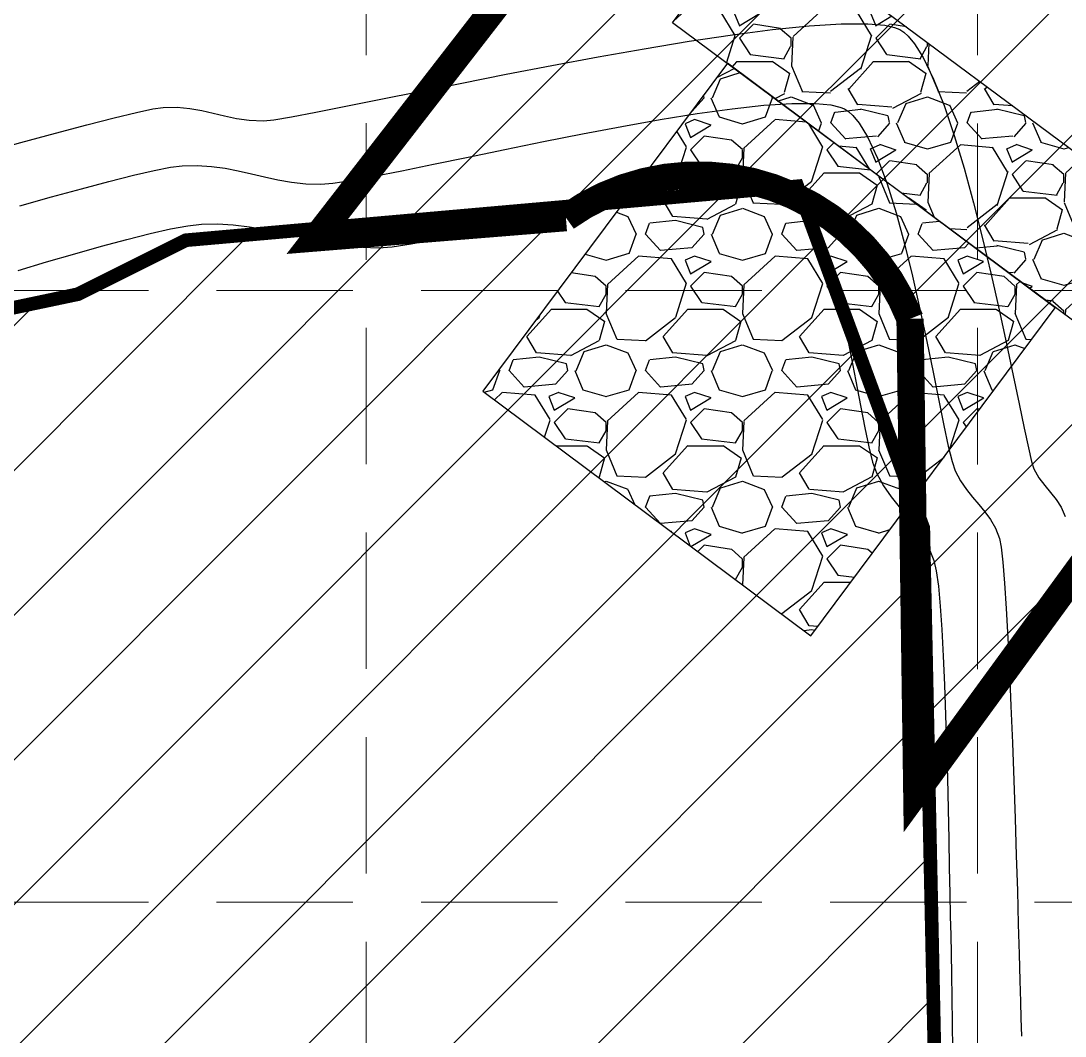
# Model space of a CAD drawing. Extents: x 2138193 to 2139991, y 332071 to 334944.
# Drawn here: x 2139335.3 to 2139411.9, y 332914.8 to 332989.2 of the extents above; entities that cross this region are included whole.
import ezdxf

# ---------------------------------------------------------------- set-up
doc = ezdxf.new("R2010")
doc.units = 0
doc.header["$LTSCALE"] = 100
doc.header["$MEASUREMENT"] = 0
doc.linetypes.add('DASHED', pattern=[0.75, 0.5, -0.25])
doc.linetypes.add('HIDDEN', pattern=[0.375, 0.25, -0.125])
for name, color, linetype in [('CONTOURS', 35, 'Continuous'), ('GRID', 254, 'DASHED'), ('STORM', 5, 'Continuous'), ('V-PROP-SUBD-N', 7, 'Continuous')]:
    doc.layers.add(name, color=color, linetype=linetype)
pattern_1 = [(45, (0, 0), (-5.303300858899106, 5.303300858899107), [])]

msp = doc.modelspace()

# ---------------------------------------------------------------- hatches: boundary and pattern name
at = {"layer": 'CONTOURS', "ltscale": 10}
h = msp.add_hatch(dxfattribs=at)
h.set_pattern_fill('ANSI31', color=5, scale=60, style=0)
h.set_pattern_definition(pattern_1)
h.paths.add_polyline_path([(2138483.546160111, 332606.2740493599), (2138656.140052903, 332606.2740493599), (2138921.264482902, 332760.8706732228), (2139372.471049562, 332785.9219287917), (2139377.748317752, 332780.6479753673), (2139409.411939294, 332807.0177192923), (2139404.134671104, 332828.1135155923), (2139401.496037009, 332952.0512992817), (2139392.260811476, 332977.1025548506), (2139347.404019459, 332973.1470955816), (2139339.488117175, 332969.1916305132), (2139182.489332715, 332936.2294564062), (2139043.960999322, 332917.7706368185), (2138914.667891463, 332903.2672764998), (2138844.744069344, 332879.534509287), (2138820.996350087, 332862.3941780554), (2138795.929319984, 332796.4698240421), (2138748.301847437, 332763.2789477164)])
at = {"layer": 'STORM', "ltscale": 10}
h = msp.add_hatch(dxfattribs=at)
h.set_pattern_fill('ANSI31', color=5, scale=60, style=0)
h.set_pattern_definition(pattern_1)
edge = h.paths.add_edge_path()
edge.add_line((2139356.965826118, 332973.3204316352), (2139375.279783678, 332974.804409557))
edge.add_arc((2139385.006382235, 332961.2446239621), 16.68755538930669, 21.58813019233969, 125.6523326361756, ccw=False)
edge.add_line((2139400.523351159, 332967.3845083495), (2139401.018320638, 332932.7582930489))
edge.add_line((2139401.018320638, 332932.7582930489), (2139515.82964714, 333090.0374339864))
edge.add_line((2139515.82964714, 333090.0374339864), (2139606.359574619, 333222.6863128044))
edge.add_arc((2139283.650626785, 333424.6481551938), 380.6962710527857, 327.9603173162679, 359.3774713305517)
edge.add_line((2139664.324427076, 333420.5119049816), (2139666.132974267, 333696.220639291))
edge.add_arc((2139640.27881344, 333697.586581221), 25.89021879843057, 356.9757281181566, 542.5074711574969)
edge.add_line((2139614.413383872, 333696.4538929724), (2139614.551935102, 333633.0225636208))
edge.add_line((2139614.551935102, 333633.0225636208), (2139608.34081108, 333600.4349713493))
edge.add_line((2139608.34081108, 333600.4349713493), (2139610.577006409, 333422.9933484996))
edge.add_arc((2139337.367110066, 333395.6492404335), 274.5748490040328, -35.58268498052638, 5.715393340048308, ccw=False)
edge.add_line((2139560.672421753, 333235.8803902849), (2139356.965826118, 332973.3204316352))
at = {"layer": 'STORM'}
h = msp.add_hatch(dxfattribs=at)
h.set_pattern_fill('GRAVEL', color=1, scale=10, style=0)
h.set_pattern_definition([(228.0128, (2144378.939629019, 328011.695418919), (-79.99998232158161, -90.00001341607246), [1.34536, -133.19088]), (184.9697, (2144378.039629019, 328010.695418919), (120.0000105151764, 9.99991307007052), [2.30868, -228.55925]), (132.5104, (2144375.739629019, 328010.495418919), (99.99990718346811, -110.000086738712), [1.62788, -161.16032]), (267.2737, (2144371.839629019, 328007.995418919), (9.999960177271904, 200.0000029497347), [2.10238, -208.13558]), (292.8337, (2144371.739629019, 328005.895418919), (-50.0000990543714, 119.9999641177778), [2.06155, -204.09373]), (357.2737, (2144372.539629019, 328003.995418919), (-200.0000029497347, 9.999960177271914), [2.10238, -208.13558]), (37.6942, (2144374.639629019, 328003.895418919), (-130.0000734561798, -99.9999040516053), [2.78029, -275.24849]), (72.2553, (2144376.839629019, 328005.5954189191), (70.00010762705409, 219.9999623123919), [2.62488, -259.86321]), (121.4296, (2144377.639629019, 328008.0954189191), (-80.00008234176364, 129.9999503649257), [2.1095, -208.84073]), (175.2364, (2144376.539629019, 328009.895418919), (110.0000094631959, -9.999915326612605), [2.408319999999997, -118.0076299999999]), (222.3974, (2144374.139629019, 328010.0954189191), (-120.0000735107323, -109.9999208201412), [3.11448, -308.33375]), (138.8141, (2144381.739629019, 328007.895418919), (-70.00002946805715, 59.99997313342756), [1.06301, -105.23844]), (171.4692, (2144380.939629019, 328008.5954189191), (129.9999828481513, -20.0000791003979), [2.022369999999997, -200.2151099999998]), (225, (2144378.939629019, 328008.895418919), (-1.110223024625157e-15, -10.00000309448952), [1.41421, -12.72792]), (203.1986, (2144378.239629019, 328010.0954189191), (49.99999730667075, 20.00001325264854), [0.76158, -75.39614999999999]), (291.8014, (2144377.539629019, 328009.795418919), (-9.999999105006488, 30.0000027301077), [1.07703, -52.77462]), (30.9638, (2144377.939629019, 328008.795418919), (29.99998022287998, 20.00002483540733), [1.749289999999998, -56.56022999999995]), (161.5651, (2144379.439629019, 328009.695418919), (20.00000434592962, -9.999984032227077), [1.26491, -30.35787]), (16.38950000000001, (2144371.739629019, 328009.795418919), (100.0000219841196, 29.9999270981797), [1.772, -175.42845]), (70.3462, (2144373.439629019, 328010.295418919), (-39.99995247371746, -110.0000213560622), [1.48661, -147.17408]), (293.1986, (2144379.439629019, 328011.695418919), (-20.00001325264854, 49.99999730667075), [1.52315, -74.63458]), (343.6105, (2144380.039629019, 328010.295418919), (-100.0000219841196, 29.99992709817974), [1.771999999999998, -175.4284499999998]), (339.444, (2144371.739629019, 328003.5954189191), (-50.00001844542423, 19.99995996421584), [1.7088, -83.73124000000001]), (294.7751, (2144373.339629019, 328002.995418919), (-49.9999218924517, 110.0000342183912), [1.431779999999998, -141.7464299999998]), (66.80140000000002, (2144379.539629019, 328001.695418919), (20.00001325264855, 49.99999730667075), [1.52315, -74.63458]), (17.35400000000001, (2144380.139629019, 328003.0954189191), (-130.0000201909683, -39.99994502259118), [1.67631, -165.9542399999999]), (69.444, (2144374.639629019, 328001.695418919), (-19.99995996421587, -50.00001844542422), [0.8544, -84.58563999999998]), (101.3098999999999, (2144378.939629019, 328001.695418919), (-9.999976321616053, 40.00000752230952), [0.5098999999999996, -50.48028999999997]), (165.9638, (2144378.839629019, 328002.195418919), (30.00000545989739, -9.999980573612458), [2.06155, -39.1695]), (186.009, (2144376.839629019, 328002.695418919), (99.9999975090604, 9.999993174818414), [1.9105, -189.13923]), (303.6901, (2144377.939629019, 328007.895418919), (-10.00001334507191, 19.9999955777116), [1.44222, -34.61329]), (353.1572, (2144378.739629019, 328006.695418919), (169.9999936547855, -20.00007997924761), [2.51794, -249.27563]), (60.94540000000001, (2144381.239629019, 328006.395418919), (-40.00000027199279, -70.00000384569687), [1.02956, -101.92674]), (90, (2144381.739629019, 328007.295418919), (-9.999999999999998, 10), [0.6, -9.399999999999999]), (120.2564, (2144376.639629019, 328002.995418919), (39.99994886802694, -70.00002455854734), [1.38924, -137.5352]), (48.01279999999999, (2144375.939629019, 328004.195418919), (79.9999823215816, 90.00001341607248), [2.69072, -131.84552]), (0, (2144377.739629019, 328006.195418919), (10, 10), [2.6, -7.4]), (325.3048, (2144380.339629019, 328006.195418919), (-99.99994258987526, 70.00008609594458), [1.58114, -156.53274]), (254.0546, (2144381.639629019, 328005.295418919), (-9.999998892963811, -40.00000126652151), [1.45602, -71.34508]), (207.646, (2144381.239629019, 328003.895418919), (-189.9999580717959, -100.0000771316918), [2.37065, -234.69474]), (175.4261, (2144379.139629019, 328002.795418919), (-130.0000055831214, 9.99994801161084), [2.507989999999997, -248.2907399999998])])
h.paths.add_polyline_path([(2139383.092885711, 332989.0802623158), (2139389.054357414, 332997.1090140956), (2139421.169364533, 332973.2631272852), (2139415.20789283, 332965.2343755055)])
h = msp.add_hatch(dxfattribs=at)
h.set_pattern_fill('GRAVEL', color=1, scale=10, style=0)
h.set_pattern_definition([(228.0128, (2139395.359103961, 332973.5213782236), (-79.99998232158161, -90.00001341607246), [1.34536, -133.19088]), (184.9697, (2139394.459103961, 332972.5213782236), (120.0000105151764, 9.99991307007052), [2.30868, -228.55925]), (132.5104, (2139392.159103961, 332972.3213782236), (99.99990718346811, -110.000086738712), [1.62788, -161.16032]), (267.2737, (2139388.259103961, 332969.8213782236), (9.999960177271904, 200.0000029497347), [2.10238, -208.13558]), (292.8337, (2139388.159103961, 332967.7213782236), (-50.0000990543714, 119.9999641177778), [2.06155, -204.09373]), (357.2737, (2139388.959103961, 332965.8213782236), (-200.0000029497347, 9.999960177271914), [2.10238, -208.13558]), (37.6942, (2139391.059103961, 332965.7213782236), (-130.0000734561798, -99.9999040516053), [2.78029, -275.24849]), (72.2553, (2139393.259103961, 332967.4213782236), (70.00010762705409, 219.9999623123919), [2.62488, -259.86321]), (121.4296, (2139394.059103961, 332969.9213782236), (-80.00008234176364, 129.9999503649257), [2.1095, -208.84073]), (175.2364, (2139392.959103961, 332971.7213782236), (110.0000094631959, -9.999915326612605), [2.408319999999998, -118.0076299999999]), (222.3974, (2139390.559103961, 332971.9213782236), (-120.0000735107323, -109.9999208201412), [3.11448, -308.33375]), (138.8141, (2139398.159103961, 332969.7213782236), (-70.00002946805715, 59.99997313342756), [1.06301, -105.23844]), (171.4692, (2139397.359103961, 332970.4213782236), (129.9999828481513, -20.0000791003979), [2.022369999999998, -200.2151099999999]), (225, (2139395.359103961, 332970.7213782236), (-1.110223024625157e-15, -10.00000309448952), [1.41421, -12.72792]), (203.1986, (2139394.659103961, 332971.9213782236), (49.99999730667075, 20.00001325264854), [0.76158, -75.39614999999999]), (291.8014, (2139393.959103961, 332971.6213782236), (-9.999999105006488, 30.0000027301077), [1.07703, -52.77462]), (30.9638, (2139394.359103961, 332970.6213782236), (29.99998022287998, 20.00002483540733), [1.749289999999999, -56.56022999999997]), (161.5651, (2139395.859103961, 332971.5213782236), (20.00000434592962, -9.999984032227077), [1.26491, -30.35787]), (16.38950000000001, (2139388.159103961, 332971.6213782236), (100.0000219841196, 29.9999270981797), [1.772, -175.42845]), (70.3462, (2139389.859103961, 332972.1213782236), (-39.99995247371746, -110.0000213560622), [1.48661, -147.17408]), (293.1986, (2139395.859103961, 332973.5213782236), (-20.00001325264854, 49.99999730667075), [1.52315, -74.63458]), (343.6105, (2139396.459103961, 332972.1213782236), (-100.0000219841196, 29.99992709817974), [1.771999999999999, -175.4284499999999]), (339.444, (2139388.159103961, 332965.4213782236), (-50.00001844542423, 19.99995996421584), [1.7088, -83.73124000000001]), (294.7751, (2139389.759103961, 332964.8213782236), (-49.9999218924517, 110.0000342183912), [1.431779999999999, -141.7464299999999]), (66.80140000000002, (2139395.959103961, 332963.5213782236), (20.00001325264855, 49.99999730667075), [1.52315, -74.63458]), (17.35400000000001, (2139396.559103961, 332964.9213782236), (-130.0000201909683, -39.99994502259118), [1.67631, -165.9542399999999]), (69.444, (2139391.059103961, 332963.5213782236), (-19.99995996421587, -50.00001844542422), [0.8544, -84.58563999999998]), (101.3098999999999, (2139395.359103961, 332963.5213782236), (-9.999976321616053, 40.00000752230952), [0.5098999999999998, -50.48028999999998]), (165.9638, (2139395.259103961, 332964.0213782236), (30.00000545989739, -9.999980573612458), [2.06155, -39.1695]), (186.009, (2139393.259103961, 332964.5213782236), (99.9999975090604, 9.999993174818414), [1.9105, -189.13923]), (303.6901, (2139394.359103961, 332969.7213782236), (-10.00001334507191, 19.9999955777116), [1.44222, -34.61329]), (353.1572, (2139395.159103961, 332968.5213782236), (169.9999936547855, -20.00007997924761), [2.51794, -249.27563]), (60.94540000000001, (2139397.659103961, 332968.2213782236), (-40.00000027199279, -70.00000384569687), [1.02956, -101.92674]), (90, (2139398.159103961, 332969.1213782236), (-9.999999999999998, 10), [0.6, -9.399999999999999]), (120.2564, (2139393.059103961, 332964.8213782236), (39.99994886802694, -70.00002455854734), [1.38924, -137.5352]), (48.01279999999999, (2139392.359103961, 332966.0213782236), (79.9999823215816, 90.00001341607248), [2.69072, -131.84552]), (0, (2139394.159103961, 332968.0213782236), (10, 10), [2.6, -7.4]), (325.3048, (2139396.759103961, 332968.0213782236), (-99.99994258987526, 70.00008609594458), [1.58114, -156.53274]), (254.0546, (2139398.059103961, 332967.1213782236), (-9.999998892963811, -40.00000126652151), [1.45602, -71.34508]), (207.646, (2139397.659103961, 332965.7213782236), (-189.9999580717959, -100.0000771316918), [2.37065, -234.69474]), (175.4261, (2139395.559103961, 332964.6213782236), (-130.0000055831214, 9.99994801161084), [2.507989999999998, -248.2907399999998])])
h.paths.add_polyline_path([(2139393.243787549, 332944.1404738752), (2139411.175806941, 332968.1913092148), (2139387.124971601, 332986.1233286064), (2139369.192952209, 332962.0724932668)])

# ---------------------------------------------------------------- linework, layer by layer
at = {"layer": 'CONTOURS', "extrusion": (0.06295023192328086, -0.9980166673461949, 0), "elevation": -197653.1524537681}
msp.add_lwpolyline([(2156111.721623718, 546), (2156114.077588787, 546)], dxfattribs=at)
at = {"layer": 'CONTOURS'}
for points, elevation in [([(2139395.474346044, 332989.0217396439), (2139397.431762057, 332989.0229718566)], 546), ([(2139397.431762057, 332989.0229718566), (2139398.672092471, 332988.9053081284)], 546), ([(2139400.856256515, 332987.5517909885), (2139401.481369148, 332986.5533660664)], 546), ([(2139377.646539024, 332986.5900421467), (2139381.029459116, 332987.189032878)], 546), ([(2139370.886891752, 332985.3114510341), (2139374.244844251, 332985.9578548766)], 546), ([(2139361.700657411, 332983.4767397316), (2139364.55228138, 332984.0519134955)], 546), ([(2139346.762534741, 332982.9015041677), (2139347.695654029, 332982.8146776514)], 546), ([(2139391.864774591, 332983.1811413976), (2139393.596926893, 332983.1806459643)], 545), ([(2139395.365154841, 332982.910753248), (2139395.711110884, 332982.7695385725)], 545), ([(2139343.777196634, 332982.5134933631), (2139344.991991358, 332982.7767219832)], 546), ([(2139348.564632951, 332982.6591720959), (2139349.4024031, 332982.4651178121)], 546), ([(2139350.241896071, 332982.2626451106), (2139351.116043457, 332982.0818843021)], 546), ([(2139353.857431883, 332981.9828772524), (2139355.158713809, 332982.1973580535)], 546), ([(2139355.158713809, 332982.1973580535), (2139356.941356674, 332982.5304820444)], 546), ([(2139395.711110884, 332982.7695385725), (2139395.855343077, 332982.6874835674)], 545), ([(2139396.016079464, 332982.574222545), (2139396.334038194, 332982.2886086317)], 545), ([(2139396.334038194, 332982.2886086317), (2139396.8020046, 332981.7207271046)], 545), ([(2139379.378409049, 332981.4866831948), (2139382.202109523, 332981.9881726943)], 545), ([(2139335.302657438, 332980.3065439985), (2139337.850689721, 332980.9963607918)], 546), ([(2139403.762261197, 332980.8329804338), (2139404.484944202, 332978.4328764895)], 546), ([(2139370.809560759, 332979.7999900324), (2139373.627038716, 332980.3734938067)], 545), ([(2139365.566499025, 332978.7146546084), (2139368.104348878, 332979.2406776139)], 545), ([(2139398.138173019, 332979.1518852361), (2139398.834122139, 332977.2733095929)], 545), ([(2139345.07503128, 332978.2577535171), (2139346.285785112, 332978.4980010827)], 545), ([(2139347.141617209, 332978.6104818265), (2139348.23766, 332978.6319858356)], 545), ([(2139348.23766, 332978.6319858356), (2139349.278447966, 332978.5625569285)], 545), ([(2139361.213269206, 332977.8388690646), (2139363.25110715, 332978.2410190729)], 545), ([(2139363.25110715, 332978.2410190729), (2139365.566499025, 332978.7146546084)], 545), ([(2139341.764081125, 332977.455005516), (2139343.553186392, 332977.9050010285)], 545), ([(2139358.190638917, 332977.3254178575), (2139359.508081145, 332977.5273026404)], 545), ([(2139337.55941217, 332976.3243330156), (2139339.751546158, 332976.9230288787)], 545), ([(2139356.207150963, 332977.293573384), (2139357.316038475, 332977.2523127729)], 545), ([(2139357.316038475, 332977.2523127729), (2139358.190638917, 332977.3254178575)], 545), ([(2139386.164405874, 332977.1659645087), (2139388.044497292, 332977.3226255348)], 544), ([(2139390.68977333, 332977.2383801671), (2139391.316314806, 332977.0873200481)], 544), ([(2139335.231509838, 332975.6741798256), (2139337.55941217, 332976.3243330156)], 545), ([(2139376.937115069, 332975.5954420806), (2139379.391873114, 332976.084704199)], 544), ([(2139392.668219329, 332975.9996052884), (2139393.200523548, 332975.1417521035)], 544), ([(2139374.473819649, 332975.0792174856), (2139376.937115069, 332975.5954420806)], 544), ([(2139399.494982699, 332975.1595599402), (2139400.119199819, 332972.8795447327)], 545), ([(2139405.180793616, 332975.890351052), (2139405.844993593, 332973.2679438455)], 546), ([(2139343.08098054, 332973.2032249536), (2139344.77971785, 332973.6313991993)], 544), ([(2139346.282977665, 332973.9726697101), (2139347.552716514, 332974.2112721839)], 544), ([(2139349.713861423, 332974.3534958365), (2139350.884448216, 332974.2808191326)], 544), ([(2139352.061254859, 332974.1330166742), (2139353.242884905, 332973.9296929287)], 544), ([(2139354.42794191, 332973.6904523636), (2139355.615029427, 332973.4348994464)], 544), ([(2139367.57322627, 332973.5935200272), (2139369.737823537, 332974.0557813403)], 544), ([(2139341.224809207, 332972.7039112751), (2139343.08098054, 332973.2032249536)], 544), ([(2139357.989710216, 332972.9532744253), (2139359.174510597, 332972.7664112563)], 544), ([(2139365.61629848, 332973.194196712), (2139367.57322627, 332973.5935200272)], 544), ([(2139405.844993593, 332973.2679438455), (2139406.472728279, 332970.6281945942)], 546), ([(2139337.192338354, 332971.5549228288), (2139339.249247321, 332972.1492224662)], 544), ([(2139339.249247321, 332972.1492224662), (2139341.224809207, 332972.7039112751)], 544), ([(2139360.355755707, 332972.641653605), (2139361.532049101, 332972.5986059388)], 544), ([(2139394.375434283, 332972.2333404172), (2139394.887926309, 332970.4796586812)], 544), ([(2139406.472728279, 332970.6281945942), (2139407.059181826, 332968.0336430221)], 546), ([(2139401.251484224, 332968.0963514698), (2139401.756441751, 332965.7309903229)], 545), ([(2139407.059181826, 332968.0336430221), (2139407.599538383, 332965.5468288535)], 546), ([(2139396.179407726, 332964.713496939), (2139396.542864064, 332962.8155116905)], 544), ([(2139408.522697126, 332961.1465716232), (2139408.895867612, 332959.3582080099)], 546), ([(2139397.196149888, 332959.4020377103), (2139397.494955827, 332958.0020134849)], 544), ([(2139408.895867612, 332959.3582080099), (2139409.203677708, 332957.9277406966)], 546), ([(2139403.332093524, 332958.0523129002), (2139403.607187489, 332956.9228776071)], 545), ([(2139409.203677708, 332957.9277406966), (2139409.441311562, 332956.9177094075)], 546), ([(2139397.781188082, 332956.8834407732), (2139398.059334883, 332956.1040518285)], 544), ([(2139409.441311562, 332956.9177094075), (2139409.603953327, 332956.3906538668)], 546), ([(2139409.982585126, 332955.7170789698), (2139410.399864466, 332955.1574812771)], 546), ([(2139405.568003191, 332953.7829414684), (2139406.009792325, 332953.2484867408)], 545), ([(2139406.42135014, 332952.6767440542), (2139406.786021104, 332952.0327398059)], 545), ([(2139401.413191418, 332951.4798553089), (2139401.885466679, 332950.6458232499)], 544), ([(2139407.578512922, 332946.1489252004), (2139407.696775243, 332943.9838540035)], 545), ([(2139407.696775243, 332943.9838540035), (2139407.81179028, 332941.5820276014)], 545), ([(2139407.81179028, 332941.5820276014), (2139407.922850087, 332939.0014538713)], 545), ([(2139403.05198261, 332940.5610376961), (2139403.131329205, 332938.3347731282)], 544), ([(2139407.922850087, 332939.0014538713), (2139408.029246722, 332936.3001406902)], 545), ([(2139403.200127708, 332936.0389584196), (2139403.259787817, 332933.7233285392)], 544), ([(2139408.225218695, 332930.7673274842), (2139408.313378144, 332928.0518432135)], 545), ([(2139403.357331648, 332929.2315631375), (2139403.398034768, 332927.1548975538)], 544), ([(2139408.313378144, 332928.0518432135), (2139408.394042642, 332925.4476510005)], 545), ([(2139403.435238289, 332925.2573566732), (2139403.470351909, 332923.5886754644)], 544), ([(2139403.470351909, 332923.5886754644), (2139403.504785328, 332922.1985888963)], 544), ([(2139403.537705188, 332920.8539095916), (2139403.567528681, 332919.3097491722)], 544), ([(2139403.594541325, 332917.5982911057), (2139403.619028641, 332915.751718859)], 544), ([(2139403.619028641, 332915.751718859), (2139403.641276149, 332913.8022158995)], 544)]:
    msp.add_lwpolyline(points, dxfattribs=dict(at, elevation=elevation))
at = {"layer": 'CONTOURS', "extrusion": (0.1489482641925874, -0.9888449901749087, 0), "elevation": -10615.67182578141}
msp.add_lwpolyline([(2165117.423106493, 546), (2165120.616549254, 546)], dxfattribs=at)
at = {"layer": 'CONTOURS', "extrusion": (0.1295188184260125, -0.9915769640696227, 0), "elevation": -53092.50011627638}
msp.add_lwpolyline([(2164495.590923284, 546), (2164498.567489345, 546)], dxfattribs=at)
at = {"layer": 'CONTOURS', "extrusion": (0.1024916191928677, -0.9947338679240917, 0), "elevation": -111965.4447719469}
msp.add_lwpolyline([(2162252.668262671, 546), (2162255.365116509, 546)], dxfattribs=at)
at = {"layer": 'CONTOURS', "extrusion": (-0.2220829304208071, -0.9750277801251137, 0), "elevation": -799797.3595855555}
msp.add_lwpolyline([(2012021.986164492, 546), (2012022.723894635, 546)], dxfattribs=at)
at = {"layer": 'CONTOURS', "extrusion": (-0.3689356726215232, -0.9294549313803786, 0), "elevation": -1098798.781326416}
msp.add_lwpolyline([(1865623.889218831, 546), (1865624.289010565, 546)], dxfattribs=at)
at = {"layer": 'CONTOURS', "extrusion": (0.4912944238259588, 0.8709935643376013, 0), "elevation": 1341106.096239386}
msp.add_lwpolyline([(-1699807.985691369, 546), (-1699808.160100047, 546)], dxfattribs=at)
at = {"layer": 'CONTOURS', "extrusion": (-0.5760130417162015, -0.8174405028947671, 0), "elevation": -1504520.546099897}
msp.add_lwpolyline([(1557026.418811325, 546), (1557026.610766367, 546)], dxfattribs=at)
at = {"layer": 'CONTOURS', "extrusion": (-0.6672981763102254, -0.7447906711909378, 0), "elevation": -1675624.418551839}
msp.add_lwpolyline([(1371202.664898279, 546), (1371203.086381709, 546)], dxfattribs=at)
at = {"layer": 'CONTOURS', "extrusion": (0.1633937797011251, -0.9865609321045409, 0), "elevation": 21049.40103306179}
msp.add_lwpolyline([(2165037.777958092, 546), (2165041.124561786, 546)], dxfattribs=at)
at = {"layer": 'CONTOURS', "extrusion": (0.7682412886571829, 0.6401603880297119, 0), "elevation": 1856741.511128369}
msp.add_lwpolyline([(-1113744.161377583, 546), (-1113744.896397559, 546)], dxfattribs=at)
at = {"layer": 'CONTOURS', "extrusion": (0.1827162274007762, -0.9831656931791447, 0), "elevation": 63518.02094301477}
msp.add_lwpolyline([(2164201.300398584, 546), (2164204.760339056, 546)], dxfattribs=at)
at = {"layer": 'CONTOURS', "extrusion": (0.8998817173819257, 0.4361340329781156, 0), "elevation": 2070435.04767093}
msp.add_lwpolyline([(-633417.2847207376, 546), (-633419.060066418, 546)], dxfattribs=at)
at = {"layer": 'CONTOURS', "extrusion": (0.1935920507038141, -0.9810821157804744, 0), "elevation": 87479.26332721085}
msp.add_lwpolyline([(2163358.511054355, 546), (2163361.825448963, 546)], dxfattribs=at)
at = {"layer": 'CONTOURS', "extrusion": (0.1965178529289617, -0.9805002465477461, 0), "elevation": 93932.38344901631}
msp.add_lwpolyline([(2163084.781909027, 546), (2163087.926137811, 546)], dxfattribs=at)
at = {"layer": 'CONTOURS', "extrusion": (0.929991778626521, 0.3675803200486665, 0), "elevation": 2112025.225548277}
msp.add_lwpolyline([(-476728.8945798245, 546), (-476730.9673312508, 546)], dxfattribs=at)
at = {"layer": 'CONTOURS', "extrusion": (0.1506208814173036, -0.9885915992365475, 0), "elevation": -6953.947408378997}
msp.add_lwpolyline([(2165092.646278081, 546), (2165093.395173919, 546)], dxfattribs=at)
at = {"layer": 'CONTOURS', "extrusion": (0.01163087217820655, -0.9999323591185428, 0), "elevation": -308077.9095072982}
msp.add_lwpolyline([(2143073.906537967, 546), (2143074.936798904, 546)], dxfattribs=at)
at = {"layer": 'CONTOURS', "extrusion": (-0.1761537135443413, -0.9843626715822469, 0), "elevation": -704629.8941990556}
msp.add_lwpolyline([(2047237.853785408, 546), (2047238.736568702, 546)], dxfattribs=at)
at = {"layer": 'CONTOURS', "extrusion": (0.1928964899033263, -0.9812191111994182, 0), "elevation": 85945.62203349394}
msp.add_lwpolyline([(2163409.077865415, 546), (2163411.321489521, 546)], dxfattribs=at)
at = {"layer": 'CONTOURS', "extrusion": (0.1968192017889537, -0.9804398001953814, 0), "elevation": 94597.20885818434}
msp.add_lwpolyline([(2163050.291595644, 546), (2163052.900439028, 546)], dxfattribs=at)
at = {"layer": 'CONTOURS', "extrusion": (0.1096965095394483, -0.9939651280577513, 0), "elevation": -96289.93896369054}
msp.add_lwpolyline([(2163003.589945354, 545), (2163005.93817605, 545)], dxfattribs=at)
at = {"layer": 'CONTOURS', "extrusion": (0.06686644461563465, -0.997761934824367, 0), "elevation": -189184.415442524}
msp.add_lwpolyline([(2156867.102508673, 545), (2156869.167784735, 545)], dxfattribs=at)
at = {"layer": 'CONTOURS', "extrusion": (-0.1010974938329996, -0.9948765233639231, 0), "elevation": -547564.4800713938}
msp.add_lwpolyline([(2094768.698765817, 545), (2094769.816669626, 545)], dxfattribs=at)
at = {"layer": 'CONTOURS', "extrusion": (-0.2325641214256016, -0.9725810657346451, 0), "elevation": -821399.4776910578}
msp.add_lwpolyline([(2003294.871633932, 545), (2003295.546180986, 545)], dxfattribs=at)
at = {"layer": 'CONTOURS', "extrusion": (0.9469891774478125, 0.3212654631246807, 0), "elevation": 2132967.450571587}
msp.add_lwpolyline([(-371984.9773404642, 546), (-371987.2953634991, 546)], dxfattribs=at)
at = {"layer": 'CONTOURS', "extrusion": (0.2484593728032627, -0.9686423179204021, 0), "elevation": 208999.0374379784}
msp.add_lwpolyline([(2154987.802737874, 546), (2154989.8616197, 546)], dxfattribs=at)
at = {"layer": 'CONTOURS', "extrusion": (0.2357791024876049, -0.971806675646005, 0), "elevation": 180817.9262136287}
msp.add_lwpolyline([(2157537.202203823, 546), (2157538.88235696, 546)], dxfattribs=at)
at = {"layer": 'CONTOURS', "extrusion": (-0.2344615856968527, -0.9721253853451814, 0), "elevation": -825295.9604628866}
msp.add_lwpolyline([(2001644.265418329, 546), (2001645.128982826, 546)], dxfattribs=at)
at = {"layer": 'CONTOURS', "extrusion": (-0.1356300412347143, -0.9907595530272063, 0), "elevation": -620065.4586982662}
msp.add_lwpolyline([(2074420.182003081, 546), (2074421.132519674, 546)], dxfattribs=at)
at = {"layer": 'CONTOURS', "extrusion": (0.1596899716691847, -0.9871672163054722, 0), "elevation": 12928.98090012732}
msp.add_lwpolyline([(2165101.857327575, 545), (2165104.60821182, 545)], dxfattribs=at)
at = {"layer": 'CONTOURS', "extrusion": (-0.1388982443007597, 0.9903066584296838, 0), "elevation": 32597.90610404481}
msp.add_lwpolyline([(-2164897.803492074, 545), (-2164900.38084429, 545)], dxfattribs=at)
at = {"layer": 'CONTOURS', "extrusion": (0.5760042797826543, 0.8174466769594613, 0), "elevation": 1504496.760195358}
msp.add_lwpolyline([(-1557042.579566978, 545), (-1557042.776199237, 545)], dxfattribs=at)
at = {"layer": 'CONTOURS', "extrusion": (-0.2561964730309855, 0.9666247292545767, 0), "elevation": -226223.146514226}
msp.add_lwpolyline([(-2153245.427560998, 546), (-2153247.806356763, 546)], dxfattribs=at)
at = {"layer": 'CONTOURS', "extrusion": (-0.04499735581634731, -0.9989871060076486, 0), "elevation": -428909.8633061969}
msp.add_lwpolyline([(2122201.813511985, 546), (2122202.856819743, 546)], dxfattribs=at)
at = {"layer": 'CONTOURS', "extrusion": (0.1009566398956965, -0.9948908266040908, 0), "elevation": -115298.7431947989}
msp.add_lwpolyline([(2162039.508462536, 546), (2162040.26975615, 546)], dxfattribs=at)
at = {"layer": 'CONTOURS', "extrusion": (0.1860062757959106, -0.9825485562375712, 0), "elevation": 70767.51169802429}
msp.add_lwpolyline([(2163977.837930286, 545), (2163980.76574717, 545)], dxfattribs=at)
at = {"layer": 'CONTOURS', "extrusion": (0.8536528762952259, 0.5208423627095704, 0), "elevation": 1999733.219730638}
msp.add_lwpolyline([(-830037.6814769484, 545), (-830038.8462931359, 545)], dxfattribs=at)
at = {"layer": 'CONTOURS', "extrusion": (0.1940377859593155, -0.9809940558535546, 0), "elevation": 88467.55481702177}
msp.add_lwpolyline([(2163323.585815484, 545), (2163326.516157481, 545)], dxfattribs=at)
at = {"layer": 'CONTOURS', "extrusion": (0.9073458612777846, 0.4203849283954829, 0), "elevation": 2081153.46321915}
msp.add_lwpolyline([(-597241.7424969915, 545), (-597243.477770438, 545)], dxfattribs=at)
at = {"layer": 'CONTOURS', "extrusion": (0.2648699709428848, -0.964284137841495, 0), "elevation": 245558.0516379868}
msp.add_lwpolyline([(2151120.740293443, 546), (2151123.581995763, 546)], dxfattribs=at)
at = {"layer": 'CONTOURS', "extrusion": (0.2024714005065911, -0.9792881761651673, 0), "elevation": 107078.2229826055}
msp.add_lwpolyline([(2162476.662253362, 545), (2162479.42468014, 545)], dxfattribs=at)
at = {"layer": 'CONTOURS', "extrusion": (0.2258059954779822, -0.9741722909250692, 0), "elevation": 158698.7521543747}
msp.add_lwpolyline([(2159277.617594295, 545), (2159279.179787043, 545)], dxfattribs=at)
at = {"layer": 'CONTOURS', "extrusion": (0.1303079021895243, -0.9914735753548681, 0), "elevation": -51365.65537181887}
msp.add_lwpolyline([(2164495.040438262, 545), (2164495.903630301, 545)], dxfattribs=at)
at = {"layer": 'CONTOURS', "extrusion": (-0.1380779816071069, -0.9904213603286772, 0), "elevation": -625186.1112086364}
msp.add_lwpolyline([(2072880.214742312, 545), (2072881.224114368, 545)], dxfattribs=at)
at = {"layer": 'CONTOURS', "extrusion": (-0.190064257280762, -0.9817716527300594, 0), "elevation": -733522.7985339386}
msp.add_lwpolyline([(2037066.161656267, 545), (2037067.152507678, 545)], dxfattribs=at)
at = {"layer": 'CONTOURS', "extrusion": (0.2197816305251492, 0.9755490940407392, 0), "elevation": 795026.721550333}
msp.add_lwpolyline([(-2013859.675304048, 545), (-2013860.659412916, 545)], dxfattribs=at)
at = {"layer": 'CONTOURS', "extrusion": (0.9645291065661703, 0.2639765190062659, 0), "elevation": 2151416.384061786}
msp.add_lwpolyline([(-243585.1583137996, 546), (-243587.7943414945, 546)], dxfattribs=at)
at = {"layer": 'CONTOURS', "color": 5, "ltscale": 10, "const_width": 1}
msp.add_lwpolyline([(2138656.140052903, 332606.2740493598), (2138921.264482902, 332760.8706732228), (2139372.471049562, 332785.9219287917), (2139377.748317752, 332780.6479753673), (2139409.411939294, 332807.0177192923), (2139404.134671104, 332828.1135155923), (2139401.496037009, 332952.0512992817), (2139392.260811476, 332977.1025548506), (2139347.404019459, 332973.1470955816), (2139339.488117175, 332969.1916305132), (2139182.489332715, 332936.2294564062), (2139043.960999322, 332917.7706368185), (2138914.667891463, 332903.2672764998), (2138844.744069344, 332879.534509287), (2138820.996350087, 332862.3941780554), (2138795.929319984, 332796.4698240421), (2138748.301847437, 332763.2789477164), (2138483.546160112, 332606.27404936)], dxfattribs=at)
at = {"layer": 'CONTOURS', "extrusion": (0.2555544072786629, -0.9667946756785804, 0), "elevation": 224797.3858659041}
msp.add_lwpolyline([(2153396.001464481, 545), (2153398.083121546, 545)], dxfattribs=at)
at = {"layer": 'CONTOURS', "extrusion": (-0.2261908895996253, -0.9740829951611568, 0), "elevation": -808250.2054221564}
msp.add_lwpolyline([(2008590.015146232, 545), (2008591.002201452, 545)], dxfattribs=at)
at = {"layer": 'CONTOURS', "extrusion": (-0.2094090369569044, -0.9778281317495329, 0), "elevation": -773594.9430554903}
msp.add_lwpolyline([(2022191.156337245, 545), (2022192.155563356, 545)], dxfattribs=at)
at = {"layer": 'CONTOURS', "extrusion": (-0.1705229898434076, -0.9853536978846048, 0), "elevation": -692909.761649688}
msp.add_lwpolyline([(2051240.188801294, 545), (2051241.210606563, 545)], dxfattribs=at)
at = {"layer": 'CONTOURS', "extrusion": (0.179741020627765, -0.9837139652885333, 0), "elevation": 56976.01773736684}
msp.add_lwpolyline([(2164367.545475714, 545), (2164369.278894291, 545)], dxfattribs=at)
at = {"layer": 'CONTOURS', "extrusion": (-0.111825847854066, -0.9937278197533363, 0), "elevation": -570124.1216965609}
msp.add_lwpolyline([(2088701.253827323, 545), (2088702.311237897, 545)], dxfattribs=at)
at = {"layer": 'CONTOURS', "extrusion": (0.1596092230908029, -0.9871802752812427, 0), "elevation": 12757.20729911543}
msp.add_lwpolyline([(2165101.622889833, 544), (2165103.927968464, 544)], dxfattribs=at)
at = {"layer": 'CONTOURS', "extrusion": (0.1288667420843544, -0.991661919599903, 0), "elevation": -54505.05051597214}
msp.add_lwpolyline([(2164455.35059303, 544), (2164457.47312653, 544)], dxfattribs=at)
at = {"layer": 'CONTOURS', "extrusion": (0.01081745583112875, -0.9999414896129382, 0), "elevation": -309815.1043165108}
msp.add_lwpolyline([(2142864.835555002, 544), (2142866.43694418, 544)], dxfattribs=at)
at = {"layer": 'CONTOURS', "extrusion": (-0.096832287768363, -0.995300712370661, 0), "elevation": -538574.5774840832}
msp.add_lwpolyline([(2097093.080893726, 544), (2097094.129803411, 544)], dxfattribs=at)
at = {"layer": 'CONTOURS', "extrusion": (-0.3817284199858842, -0.9242745335532514, 0), "elevation": -1124428.70897503}
msp.add_lwpolyline([(1850278.09354056, 544), (1850278.457838163, 544)], dxfattribs=at)
at = {"layer": 'CONTOURS', "extrusion": (-0.4961323888954172, -0.8682468846410718, 0), "elevation": -1350527.689580299}
msp.add_lwpolyline([(1692319.488980767, 544), (1692319.653407802, 544)], dxfattribs=at)
at = {"layer": 'CONTOURS', "extrusion": (-0.5726860927965297, -0.8197747490118518, 0), "elevation": -1498165.955800512}
msp.add_lwpolyline([(1563128.151660554, 544), (1563128.336880741, 544)], dxfattribs=at)
at = {"layer": 'CONTOURS', "extrusion": (-0.6596414646877641, -0.7515804268769785, 0), "elevation": -1661490.453751369}
msp.add_lwpolyline([(1388279.835181757, 544), (1388280.22881814, 544)], dxfattribs=at)
at = {"layer": 'CONTOURS', "extrusion": (0.954439630553963, 0.2984040744159081, 0), "elevation": 2141288.807890595}
msp.add_lwpolyline([(-320598.623182216, 545), (-320600.8378321373, 545)], dxfattribs=at)
at = {"layer": 'CONTOURS', "extrusion": (0.1808291205522004, -0.9835145292065175, 0), "elevation": 59375.27677503665}
msp.add_lwpolyline([(2164322.487954186, 544), (2164324.920220194, 544)], dxfattribs=at)
at = {"layer": 'CONTOURS', "extrusion": (0.7629890606477215, 0.6464113963505806, 0), "elevation": 1847572.683137374}
msp.add_lwpolyline([(-1128870.099771823, 544), (-1128870.756848776, 544)], dxfattribs=at)
at = {"layer": 'CONTOURS', "extrusion": (0.9085481994796956, 0.4177800488560978, 0), "elevation": 2082852.211303833}
msp.add_lwpolyline([(-591271.830326761, 544), (-591273.2998541476, 544)], dxfattribs=at)
at = {"layer": 'CONTOURS', "extrusion": (0.2119322349246216, -0.9772843638367775, 0), "elevation": 127991.071588625}
msp.add_lwpolyline([(2161340.529054184, 544), (2161342.901152947, 544)], dxfattribs=at)
at = {"layer": 'CONTOURS', "extrusion": (0.2105402736945861, -0.9775851846016329, 0), "elevation": 124912.9829686311}
msp.add_lwpolyline([(2161522.981015126, 544), (2161525.454232928, 544)], dxfattribs=at)
at = {"layer": 'CONTOURS', "extrusion": (0.221387034421274, -0.9751860237873355, 0), "elevation": 148911.9647561533}
msp.add_lwpolyline([(2159975.174039193, 544), (2159976.715550022, 544)], dxfattribs=at)
at = {"layer": 'CONTOURS', "extrusion": (0.1195268381946738, -0.9928309699798774, 0), "elevation": -74877.66037992889}
msp.add_lwpolyline([(2163809.860561342, 544), (2163810.865943368, 544)], dxfattribs=at)
at = {"layer": 'CONTOURS', "extrusion": (0.01895968456246537, -0.9998202490254395, 0), "elevation": -292353.1052876789}
msp.add_lwpolyline([(2145277.089195522, 544), (2145278.252375102, 544)], dxfattribs=at)
at = {"layer": 'CONTOURS', "extrusion": (-0.1246171782384062, -0.9922048976334966, 0), "elevation": -596978.58269651}
msp.add_lwpolyline([(2081180.110004429, 544), (2081181.296056469, 544)], dxfattribs=at)
at = {"layer": 'CONTOURS', "extrusion": (-0.1978887585907353, -0.9802244840970958, 0), "elevation": -749743.1558725914}
msp.add_lwpolyline([(2031154.631218293, 544), (2031155.840183202, 544)], dxfattribs=at)
at = {"layer": 'CONTOURS', "extrusion": (0.9419148260163428, 0.3358518431252132, 0), "elevation": 2126956.619194423}
msp.add_lwpolyline([(-404886.3906316298, 544), (-404888.0609262061, 544)], dxfattribs=at)
at = {"layer": 'CONTOURS', "extrusion": (-0.2077562880580667, -0.9781806197080034, 0), "elevation": -770172.7423109391}
msp.add_lwpolyline([(2023498.876428628, 544), (2023500.090643631, 544)], dxfattribs=at)
at = {"layer": 'CONTOURS', "extrusion": (-0.1897270332851066, -0.9818368769000441, 0), "elevation": -732819.1690576551}
msp.add_lwpolyline([(2037325.387682386, 544), (2037326.596599298, 544)], dxfattribs=at)
at = {"layer": 'CONTOURS', "extrusion": (0.1477141829979821, -0.9890300906146581, 0), "elevation": -13305.80422254698}
msp.add_lwpolyline([(2165078.714973439, 544), (2165080.10970724, 544)], dxfattribs=at)
at = {"layer": 'CONTOURS', "extrusion": (0.1820797549744042, -0.9832837651606281, 0), "elevation": 62128.03112898843}
msp.add_lwpolyline([(2164229.431835719, 544), (2164231.155861539, 544)], dxfattribs=at)
at = {"layer": 'CONTOURS', "extrusion": (0.9709371525153633, 0.2393345897804124, 0), "elevation": 2156914.987360742}
msp.add_lwpolyline([(-188736.7103748502, 545), (-188739.158908519, 545)], dxfattribs=at)
at = {"layer": 'CONTOURS', "extrusion": (-0.1050312136376563, -0.9944689256893857, 0), "elevation": -555830.5598025273}
msp.add_lwpolyline([(2092553.686174823, 544), (2092554.873989825, 544)], dxfattribs=at)
at = {"layer": 'CONTOURS', "extrusion": (0.07472898285897143, -0.9972038804180737, 0), "elevation": -172169.2561450917}
msp.add_lwpolyline([(2158262.324990249, 544), (2158263.337430234, 544)], dxfattribs=at)
at = {"layer": 'CONTOURS', "extrusion": (0.2823498586375608, -0.9593115017174294, 0), "elevation": 284618.1114526041}
msp.add_lwpolyline([(2146303.05683328, 544), (2146305.246124845, 544)], dxfattribs=at)
at = {"layer": 'CONTOURS', "extrusion": (0.970214024892876, 0.2422493465443528, 0), "elevation": 2156332.806166103}
msp.add_lwpolyline([(-195214.3843603166, 544), (-195216.3183212217, 544)], dxfattribs=at)
at = {"layer": 'CONTOURS', "extrusion": (0.9751776761169337, 0.221423801799122, 0), "elevation": 2160023.402476004}
msp.add_lwpolyline([(-149008.8371972363, 545), (-149011.3042563309, 545)], dxfattribs=at)
at = {"layer": 'CONTOURS', "extrusion": (0.9764422099947665, 0.2157790780880676, 0), "elevation": 2160843.588135119}
msp.add_lwpolyline([(-136512.1588079802, 544), (-136514.1469420228, 544)], dxfattribs=at)
at = {"layer": 'CONTOURS', "extrusion": (0.9801643213164501, 0.1981865364202688, 0), "elevation": 2162948.927534306}
msp.add_lwpolyline([(-97637.39846063276, 544), (-97639.38640051965, 544)], dxfattribs=at)
at = {"layer": 'CONTOURS', "extrusion": (0.9796602052784505, 0.2006636045569407, 0), "elevation": 2162700.867663259}
msp.add_lwpolyline([(-103106.7916703829, 545), (-103109.0945023979, 545)], dxfattribs=at)
at = {"layer": 'CONTOURS', "extrusion": (0.9784003826039546, 0.2067188702572541, 0), "elevation": 2162027.475609211}
msp.add_lwpolyline([(-116482.3035850731, 546), (-116484.6712630527, 546)], dxfattribs=at)
at = {"layer": 'CONTOURS', "extrusion": (0.9803865996140826, 0.1970840310556304, 0), "elevation": 2163063.050084437}
msp.add_lwpolyline([(-95209.08423007051, 545), (-95211.20351257501, 545)], dxfattribs=at)
at = {"layer": 'CONTOURS', "extrusion": (0.9790173042712447, 0.2037771281019174, 0), "elevation": 2162367.830843754}
msp.add_lwpolyline([(-109985.6720690476, 546), (-109987.8004483726, 546)], dxfattribs=at)
at = {"layer": 'CONTOURS', "extrusion": (0.9826883554148772, 0.1852662843908844, 0), "elevation": 2164046.853957539}
msp.add_lwpolyline([(-69159.36674563814, 544), (-69161.18800512905, 544)], dxfattribs=at)
at = {"layer": 'CONTOURS', "extrusion": (0.9800001196964265, 0.1989968979531838, 0), "elevation": 2162873.124764783}
msp.add_lwpolyline([(-99432.27888932927, 545), (-99434.146777874, 545)], dxfattribs=at)
at = {"layer": 'CONTOURS', "extrusion": (0.9815995353970178, 0.1909511772897955, 0), "elevation": 2163610.28357922}
msp.add_lwpolyline([(-81685.9647678346, 544), (-81687.61894902331, 544)], dxfattribs=at)
at = {"layer": 'CONTOURS', "extrusion": (0.9778481432697771, 0.20931557205294, 0), "elevation": 2161704.881182334}
msp.add_lwpolyline([(-122226.4703232825, 545), (-122228.0190682312, 545)], dxfattribs=at)
at = {"layer": 'CONTOURS', "extrusion": (0.9687848706643616, 0.2479029535359276, 0), "elevation": 2155157.197553004}
msp.add_lwpolyline([(-207798.282869616, 544), (-207799.4374837574, 544)], dxfattribs=at)
at = {"layer": 'CONTOURS', "extrusion": (0.9489855881108928, 0.3153194468437095, 0), "elevation": 2135250.983117936}
msp.add_lwpolyline([(-358624.2407211966, 545), (-358624.9525599938, 545)], dxfattribs=at)
at = {"layer": 'CONTOURS', "extrusion": (0.8802866130035529, 0.4744422820183009, 0), "elevation": 2041251.92533655}
msp.add_lwpolyline([(-721924.0963017232, 544), (-721925.1776864985, 544)], dxfattribs=at)
at = {"layer": 'CONTOURS', "extrusion": (0.8802866131068909, 0.4744422818265662, 0), "elevation": 2041257.07476839}
msp.add_lwpolyline([(-721926.7083387093, 545), (-721927.5433382536, 545)], dxfattribs=at)
at = {"layer": 'CONTOURS', "extrusion": (0.8717160064918416, 0.4900114325461353, 0), "elevation": 2028110.034168178}
msp.add_lwpolyline([(-758091.7496394033, 546), (-758092.5223393331, 546)], dxfattribs=at)
at = {"layer": 'CONTOURS', "extrusion": (0.8254088561323643, 0.5645354020947331, 0), "elevation": 1953848.370499579}
msp.add_lwpolyline([(-932944.9974240442, 545), (-932945.7636291357, 545)], dxfattribs=at)
at = {"layer": 'CONTOURS', "extrusion": (0.8254088562918594, 0.5645354018615347, 0), "elevation": 1953843.499394278}
msp.add_lwpolyline([(-932942.1014953597, 544), (-932943.0937863449, 544)], dxfattribs=at)
at = {"layer": 'CONTOURS', "extrusion": (0.7805683936911152, 0.6250703822534485, 0), "elevation": 1878071.893227754}
msp.add_lwpolyline([(-1077384.433081029, 545), (-1077385.156655828, 545)], dxfattribs=at)
at = {"layer": 'CONTOURS', "extrusion": (0.7622033249216905, 0.6473376950852777, 0), "elevation": 1846200.144359425}
msp.add_lwpolyline([(-1131141.469007681, 546), (-1131142.130326328, 546)], dxfattribs=at)
at = {"layer": 'CONTOURS', "extrusion": (0.776729593127768, 0.6298342156151665, 0), "elevation": 1871449.934908722}
msp.add_lwpolyline([(-1088858.40822491, 546), (-1088859.060909755, 546)], dxfattribs=at)
at = {"layer": 'CONTOURS', "extrusion": (0.7805683936453206, 0.6250703823106354, 0), "elevation": 1878067.236547395}
msp.add_lwpolyline([(-1077381.404784836, 544), (-1077382.34186651, 544)], dxfattribs=at)
at = {"layer": 'CONTOURS', "extrusion": (0.7597892810240054, 0.6501693998036396, 0), "elevation": 1841973.779549304}
msp.add_lwpolyline([(-1138000.61835099, 545), (-1138001.318729878, 545)], dxfattribs=at)
at = {"layer": 'CONTOURS', "extrusion": (0.840569268259232, 0.5417040753567758, 0), "elevation": 1978685.957754565}
msp.add_lwpolyline([(-879056.7637985799, 546), (-879057.4398865605, 546)], dxfattribs=at)
at = {"layer": 'CONTOURS', "extrusion": (0.7597892807595991, 0.6501694001126254, 0), "elevation": 1841969.216667175}
msp.add_lwpolyline([(-1137997.653955864, 544), (-1137998.560997156, 544)], dxfattribs=at)
at = {"layer": 'CONTOURS', "extrusion": (0.8115995739795058, 0.5842141144445971, 0), "elevation": 1930856.993332779}
msp.add_lwpolyline([(-979646.4728213409, 545), (-979647.1772853462, 545)], dxfattribs=at)
at = {"layer": 'CONTOURS', "extrusion": (0.919784828216183, 0.3924230749883685, 0), "elevation": 2098457.00282102}
msp.add_lwpolyline([(-533308.831116113, 546), (-533309.5792005416, 546)], dxfattribs=at)
at = {"layer": 'CONTOURS', "extrusion": (0.77076127958771, 0.6371240459190941, 0), "elevation": 1861099.225667089}
msp.add_lwpolyline([(-1106436.167251616, 544), (-1106437.065269626, 544)], dxfattribs=at)
at = {"layer": 'CONTOURS', "extrusion": (0.8115995739687897, 0.5842141144594842, 0), "elevation": 1930852.229456025}
msp.add_lwpolyline([(-979644.3105463311, 544), (-979645.222878146, 544)], dxfattribs=at)
at = {"layer": 'CONTOURS', "extrusion": (0.9282068305442529, 0.3720646176821881, 0), "elevation": 2109691.662865358}
msp.add_lwpolyline([(-486949.2168749392, 545), (-486950.0262197839, 545)], dxfattribs=at)
at = {"layer": 'CONTOURS', "extrusion": (0.9282068305573046, 0.3720646176496271, 0), "elevation": 2109686.598131772}
msp.add_lwpolyline([(-486948.6808234444, 544), (-486949.7289835287, 544)], dxfattribs=at)
at = {"layer": 'CONTOURS', "extrusion": (0.9815802097126424, 0.1910504956823849, 0), "elevation": 2163610.164633835}
msp.add_lwpolyline([(-81916.39574710575, 545), (-81917.04569053184, 545)], dxfattribs=at)
at = {"layer": 'CONTOURS', "extrusion": (0.9938062878422426, 0.1111263346161556, 0), "elevation": 2163155.923489985}
msp.add_lwpolyline([(93143.96143447964, 545), (93142.84777849665, 545)], dxfattribs=at)
at = {"layer": 'CONTOURS', "extrusion": (0.9755496784144327, 0.2197790366379312, 0), "elevation": 2160268.560176246}
msp.add_lwpolyline([(-145386.8247400442, 544), (-145387.6084309184, 544)], dxfattribs=at)
at = {"layer": 'CONTOURS', "extrusion": (0.996750730696349, 0.08054800342835629, 0), "elevation": 2159274.244925587}
msp.add_lwpolyline([(159542.7047004469, 545), (159541.182216331, 545)], dxfattribs=at)
at = {"layer": 'CONTOURS', "extrusion": (0.9909699526496426, 0.1340841263743213, 0), "elevation": 2164726.705792708}
msp.add_lwpolyline([(43082.45581512235, 544), (43081.31300616988, 544)], dxfattribs=at)
at = {"layer": 'CONTOURS', "extrusion": (0.9956576990667156, 0.09308999027378533, 0), "elevation": 2161106.776230434}
msp.add_lwpolyline([(132345.0491457045, 544), (132343.5921044752, 544)], dxfattribs=at)
at = {"layer": 'CONTOURS', "extrusion": (0.9979206228733872, 0.06445487137517938, 0), "elevation": 2156418.944533495}
msp.add_lwpolyline([(194360.4622318913, 545), (194358.5880265972, 545)], dxfattribs=at)
at = {"layer": 'CONTOURS', "extrusion": (0.9975950191837432, 0.06931217569653521, 0), "elevation": 2157334.748206064}
msp.add_lwpolyline([(183858.9372940589, 544), (183857.2139451042, 544)], dxfattribs=at)
at = {"layer": 'CONTOURS', "extrusion": (0.9985445685317696, 0.05393277904671655, 0), "elevation": 2154245.72963542}
msp.add_lwpolyline([(217076.0863949146, 544), (217074.1456108561, 544)], dxfattribs=at)
at = {"layer": 'CONTOURS', "extrusion": (0.9990623914493069, 0.04329362529971546, 0), "elevation": 2151811.333284335}
msp.add_lwpolyline([(240007.9879800263, 544), (240005.8790231917, 544)], dxfattribs=at)
at = {"layer": 'CONTOURS', "extrusion": (0.9995512939392687, 0.02995347699906799, 0), "elevation": 2148415.828930565}
msp.add_lwpolyline([(268706.3808384623, 544), (268704.0839931453, 544)], dxfattribs=at)
at = {"layer": 'CONTOURS', "extrusion": (0.9993327214497977, 0.03652549574942535, 0), "elevation": 2150141.111574294}
msp.add_lwpolyline([(254571.2000104849, 545), (254568.4341201109, 545)], dxfattribs=at)
at = {"layer": 'CONTOURS', "extrusion": (0.9997419998780848, 0.02271417354357476, 0), "elevation": 2146413.607856159}
msp.add_lwpolyline([(284253.0494648207, 544), (284250.7631648713, 544)], dxfattribs=at)
at = {"layer": 'CONTOURS', "extrusion": (0.9994125493044854, 0.0342718002548648, 0), "elevation": 2149561.565125347}
msp.add_lwpolyline([(259416.5859542718, 545), (259413.8155583495, 545)], dxfattribs=at)
at = {"layer": 'CONTOURS', "extrusion": (0.9997863198571839, 0.02067158983795717, 0), "elevation": 2145828.385836652}
msp.add_lwpolyline([(288635.4290234901, 544), (288633.2224966811, 544)], dxfattribs=at)
at = {"layer": 'CONTOURS', "extrusion": (0.9998078543247858, 0.01960240879249393, 0), "elevation": 2145518.495112721}
msp.add_lwpolyline([(290925.7244042507, 544), (290923.8264986958, 544)], dxfattribs=at)
at = {"layer": 'CONTOURS', "extrusion": (0.9995574747895608, 0.02974650554798714, 0), "elevation": 2148365.02056847}
msp.add_lwpolyline([(269138.1960844185, 545), (269135.7601141622, 545)], dxfattribs=at)
at = {"layer": 'CONTOURS', "extrusion": (0.9995858982560845, 0.02877554530459238, 0), "elevation": 2148102.574963898}
msp.add_lwpolyline([(271222.503505628, 545), (271220.2950066187, 545)], dxfattribs=at)
at = {"layer": 'CONTOURS', "extrusion": (0.9997004610058156, 0.02447423675541177, 0), "elevation": 2146910.686720746}
msp.add_lwpolyline([(280462.2075169155, 544), (280460.8624347062, 544)], dxfattribs=at)
at = {"layer": 'CONTOURS', "extrusion": (0.9996066508655911, 0.02804538367140672, 0), "elevation": 2147903.88727487}
msp.add_lwpolyline([(272789.3180084415, 545), (272787.3949832444, 545)], dxfattribs=at)
at = {"layer": 'CONTOURS', "extrusion": (0.9998754652518475, 0.01578144440163005, 0), "elevation": 2144391.085021237}
msp.add_lwpolyline([(299114.9712731746, 544), (299113.2596019455, 544)], dxfattribs=at)
at = {"layer": 'CONTOURS', "extrusion": (0.9996188770363024, 0.02760617091670045, 0), "elevation": 2147783.821829784}
msp.add_lwpolyline([(273731.1208439548, 545), (273729.5412967428, 545)], dxfattribs=at)
at = {"layer": 'CONTOURS', "extrusion": (0.9996177336239648, 0.02764754282912723, 0), "elevation": 2147795.149029109}
msp.add_lwpolyline([(273640.6492086042, 545), (273639.4711445031, 545)], dxfattribs=at)
at = {"layer": 'CONTOURS', "extrusion": (0.999698952224703, 0.02453578857162207, 0), "elevation": 2146932.955633344}
msp.add_lwpolyline([(280323.8241332532, 545), (280322.5009449237, 545)], dxfattribs=at)
at = {"layer": 'GRID', "color": 252, "linetype": 'HIDDEN', "lineweight": 0, "ltscale": 0.4}
for p, q in [((2139360.628291506, 332296.7204520851), (2139360.628291506, 334897.5322012084)), ((2139405.46706613, 332296.7134024921), (2139405.46706613, 334897.5322012084)), ((2138239.658925912, 332969.4648891546), (2139943.532361615, 332969.4648891546)), ((2138239.658925912, 332924.6261144558), (2139943.532361615, 332924.6261144558))]:
    msp.add_line(p, q, dxfattribs=at)
at = {"layer": 'STORM', "color": 5, "const_width": 2}
msp.add_lwpolyline([(2139356.965826118, 332973.3204316352), (2139375.279783678, 332974.804409557, -0.4880794115856842), (2139400.523351159, 332967.3845083495), (2139401.018320638, 332932.7582930489), (2139515.82964714, 333090.0374339864), (2139606.359574619, 333222.6863128044, 0.137948378816237), (2139664.324427076, 333420.5119049816), (2139666.132974267, 333696.220639291, 1.049477398529588), (2139614.413383872, 333696.4538929724), (2139614.551935102, 333633.0225636208), (2139608.34081108, 333600.4349713493), (2139610.577006409, 333422.9933484996, -0.1821729153080767), (2139560.672421753, 333235.8803902849)], format="xyb", close=True, dxfattribs=at)
at = {"layer": 'STORM', "color": 1}
for points in [[(2139383.092885711, 332989.0802623158), (2139389.054357414, 332997.1090140956), (2139421.169364533, 332973.2631272852), (2139415.20789283, 332965.2343755055)], [(2139393.243787549, 332944.1404738752), (2139411.175806941, 332968.1913092148), (2139387.124971601, 332986.1233286064), (2139369.192952209, 332962.0724932668)]]:
    msp.add_lwpolyline(points, close=True, dxfattribs=at)
at = {"layer": 'V-PROP-SUBD-N'}
msp.add_arc((2138672.379671393, 335500.1894149316), 2585, 271.110485799236, 287.1527206286253, dxfattribs=at)

doc.saveas('drawing.dxf')
